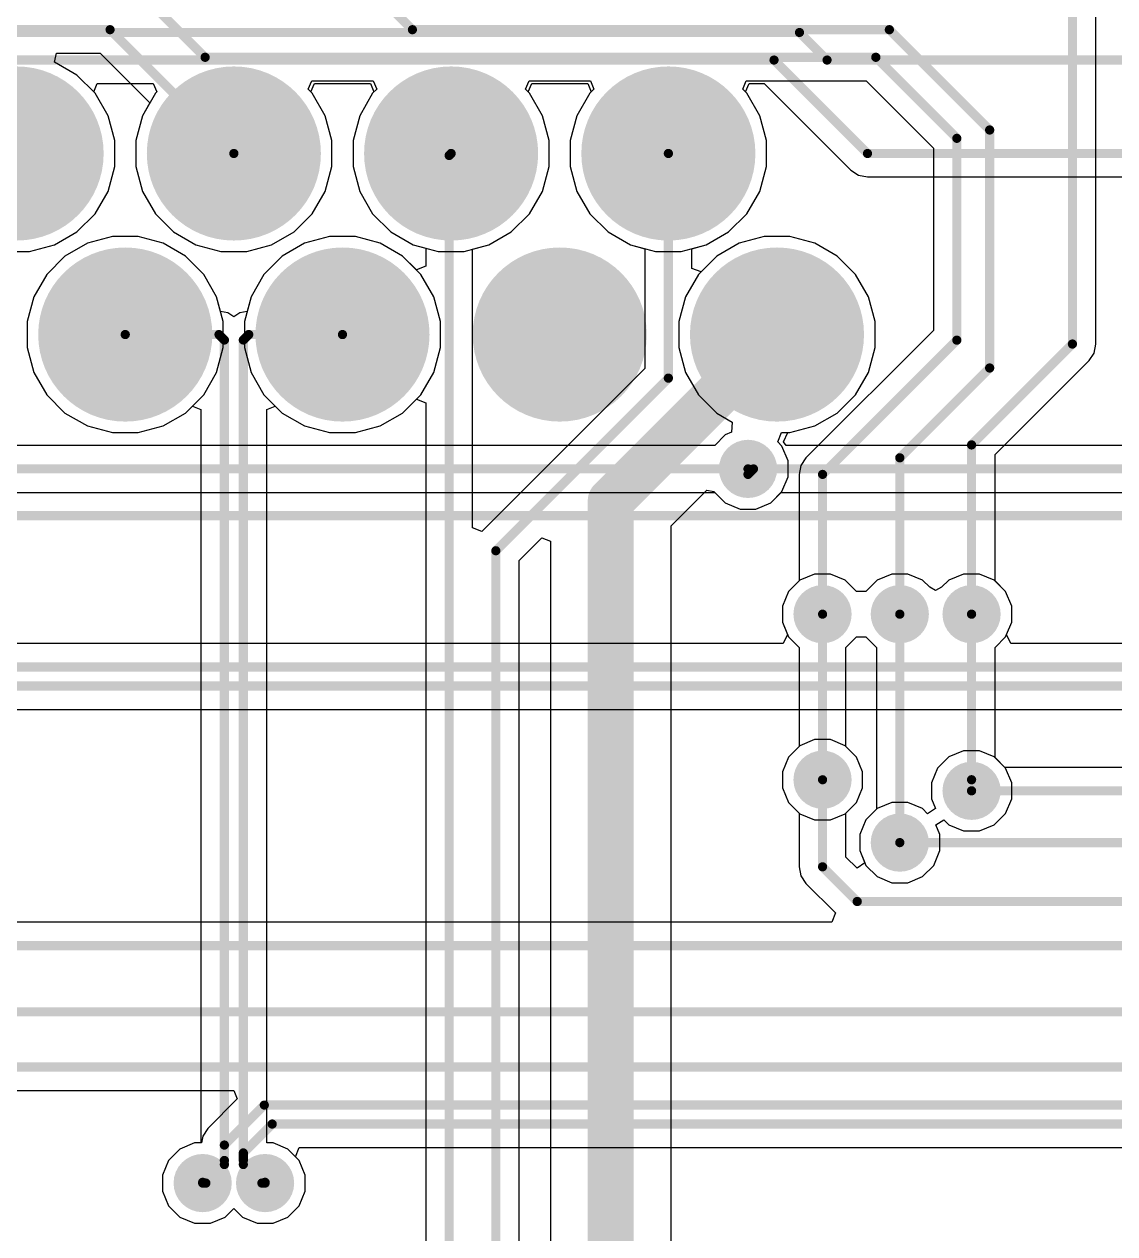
# Model space of a CAD drawing. Header units: millimetres. Extents: x 1 to 134, y -1 to 87.
# Drawn here: x 22.41 to 37.47, y 56.78 to 73.48 of the extents above; entities that cross this region are included whole.
import ezdxf

# ---------------------------------------------------------------- set-up
doc = ezdxf.new("R2010")
doc.units = ezdxf.units.MM
for name, color, linetype in [('BottomLayer', 5, 'Continuous'), ('BottomSolder', 6, 'Continuous'), ('MultiLayer', 9, 'Continuous'), ('PadHoleLayer', 156, 'Continuous'), ('TopLayer', 1, 'Continuous'), ('TopOverlay', 2, 'Continuous'), ('TopSolder', 216, 'Continuous'), ('ViaHoleLayer', 16, 'Continuous')]:
    doc.layers.add(name, color=color, linetype=linetype)

# ---------------------------------------------------------------- blocks, each defined once
blk = doc.blocks.new('6437288_3_4')
at = {"layer": 'BottomLayer'}
h = blk.add_hatch(color=5, dxfattribs=at)
edge = h.paths.add_edge_path()
edge.add_arc((10.25, 7.25), 1.1, 0, 360)
h = blk.add_hatch(color=5, dxfattribs=at)
edge = h.paths.add_edge_path()
edge.add_arc((13.25, 7.25), 1.1, 0, 360)
h = blk.add_hatch(color=5, dxfattribs=at)
edge = h.paths.add_edge_path()
edge.add_arc((16.25, 7.25), 1.1, 0, 360)
h = blk.add_hatch(color=5, dxfattribs=at)
edge = h.paths.add_edge_path()
edge.add_arc((19.25, 7.25), 1.1, 0, 360)
h = blk.add_hatch(color=5, dxfattribs=at)
edge = h.paths.add_edge_path()
edge.add_arc((11.75, 4.75), 1.1, 0, 360)
h = blk.add_hatch(color=5, dxfattribs=at)
edge = h.paths.add_edge_path()
edge.add_arc((14.75, 4.75), 1.1, 0, 360)
h = blk.add_hatch(color=5, dxfattribs=at)
edge = h.paths.add_edge_path()
edge.add_arc((17.75, 4.75), 1.1, 0, 360)
h = blk.add_hatch(color=5, dxfattribs=at)
edge = h.paths.add_edge_path()
edge.add_arc((20.75, 4.75), 1.1, 0, 360)
at = {"layer": 'BottomSolder'}
h = blk.add_hatch(color=6, dxfattribs=at)
edge = h.paths.add_edge_path()
edge.add_arc((10.25, 7.25), 1.202, 0, 360)
h = blk.add_hatch(color=6, dxfattribs=at)
edge = h.paths.add_edge_path()
edge.add_arc((13.25, 7.25), 1.202, 0, 360)
h = blk.add_hatch(color=6, dxfattribs=at)
edge = h.paths.add_edge_path()
edge.add_arc((16.25, 7.25), 1.202, 0, 360)
h = blk.add_hatch(color=6, dxfattribs=at)
edge = h.paths.add_edge_path()
edge.add_arc((19.25, 7.25), 1.202, 0, 360)
h = blk.add_hatch(color=6, dxfattribs=at)
edge = h.paths.add_edge_path()
edge.add_arc((11.75, 4.75), 1.202, 0, 360)
h = blk.add_hatch(color=6, dxfattribs=at)
edge = h.paths.add_edge_path()
edge.add_arc((14.75, 4.75), 1.202, 0, 360)
h = blk.add_hatch(color=6, dxfattribs=at)
edge = h.paths.add_edge_path()
edge.add_arc((17.75, 4.75), 1.202, 0, 360)
h = blk.add_hatch(color=6, dxfattribs=at)
edge = h.paths.add_edge_path()
edge.add_arc((20.75, 4.75), 1.202, 0, 360)
at = {"layer": 'MultiLayer'}
h = blk.add_hatch(color=9, dxfattribs=at)
edge = h.paths.add_edge_path()
edge.add_arc((10.25, 7.25), 1.1, 0, 360)
h = blk.add_hatch(color=9, dxfattribs=at)
edge = h.paths.add_edge_path()
edge.add_arc((13.25, 7.25), 1.1, 0, 360)
h = blk.add_hatch(color=9, dxfattribs=at)
edge = h.paths.add_edge_path()
edge.add_arc((16.25, 7.25), 1.1, 0, 360)
h = blk.add_hatch(color=9, dxfattribs=at)
edge = h.paths.add_edge_path()
edge.add_arc((19.25, 7.25), 1.1, 0, 360)
h = blk.add_hatch(color=9, dxfattribs=at)
edge = h.paths.add_edge_path()
edge.add_arc((11.75, 4.75), 1.1, 0, 360)
h = blk.add_hatch(color=9, dxfattribs=at)
edge = h.paths.add_edge_path()
edge.add_arc((14.75, 4.75), 1.1, 0, 360)
h = blk.add_hatch(color=9, dxfattribs=at)
edge = h.paths.add_edge_path()
edge.add_arc((17.75, 4.75), 1.1, 0, 360)
h = blk.add_hatch(color=9, dxfattribs=at)
edge = h.paths.add_edge_path()
edge.add_arc((20.75, 4.75), 1.1, 0, 360)
at = {"layer": 'PadHoleLayer'}
h = blk.add_hatch(color=156, dxfattribs=at)
edge = h.paths.add_edge_path()
edge.add_arc((10.25, 7.25), 0.65, 0, 360)
h = blk.add_hatch(color=156, dxfattribs=at)
edge = h.paths.add_edge_path()
edge.add_arc((13.25, 7.25), 0.65, 0, 360)
h = blk.add_hatch(color=156, dxfattribs=at)
edge = h.paths.add_edge_path()
edge.add_arc((16.25, 7.25), 0.65, 0, 360)
h = blk.add_hatch(color=156, dxfattribs=at)
edge = h.paths.add_edge_path()
edge.add_arc((19.25, 7.25), 0.65, 0, 360)
h = blk.add_hatch(color=156, dxfattribs=at)
edge = h.paths.add_edge_path()
edge.add_arc((11.75, 4.75), 0.65, 0, 360)
h = blk.add_hatch(color=156, dxfattribs=at)
edge = h.paths.add_edge_path()
edge.add_arc((14.75, 4.75), 0.65, 0, 360)
h = blk.add_hatch(color=156, dxfattribs=at)
edge = h.paths.add_edge_path()
edge.add_arc((17.75, 4.75), 0.65, 0, 360)
h = blk.add_hatch(color=156, dxfattribs=at)
edge = h.paths.add_edge_path()
edge.add_arc((20.75, 4.75), 0.65, 0, 360)
at = {"layer": 'TopLayer'}
h = blk.add_hatch(color=1, dxfattribs=at)
edge = h.paths.add_edge_path()
edge.add_arc((10.25, 7.25), 1.1, 0, 360)
h = blk.add_hatch(color=1, dxfattribs=at)
edge = h.paths.add_edge_path()
edge.add_arc((13.25, 7.25), 1.1, 0, 360)
h = blk.add_hatch(color=1, dxfattribs=at)
edge = h.paths.add_edge_path()
edge.add_arc((16.25, 7.25), 1.1, 0, 360)
h = blk.add_hatch(color=1, dxfattribs=at)
edge = h.paths.add_edge_path()
edge.add_arc((19.25, 7.25), 1.1, 0, 360)
h = blk.add_hatch(color=1, dxfattribs=at)
edge = h.paths.add_edge_path()
edge.add_arc((11.75, 4.75), 1.1, 0, 360)
h = blk.add_hatch(color=1, dxfattribs=at)
edge = h.paths.add_edge_path()
edge.add_arc((14.75, 4.75), 1.1, 0, 360)
h = blk.add_hatch(color=1, dxfattribs=at)
edge = h.paths.add_edge_path()
edge.add_arc((17.75, 4.75), 1.1, 0, 360)
h = blk.add_hatch(color=1, dxfattribs=at)
edge = h.paths.add_edge_path()
edge.add_arc((20.75, 4.75), 1.1, 0, 360)
at = {"layer": 'TopSolder'}
h = blk.add_hatch(color=216, dxfattribs=at)
edge = h.paths.add_edge_path()
edge.add_arc((10.25, 7.25), 1.202, 0, 360)
h = blk.add_hatch(color=216, dxfattribs=at)
edge = h.paths.add_edge_path()
edge.add_arc((13.25, 7.25), 1.202, 0, 360)
h = blk.add_hatch(color=216, dxfattribs=at)
edge = h.paths.add_edge_path()
edge.add_arc((16.25, 7.25), 1.202, 0, 360)
h = blk.add_hatch(color=216, dxfattribs=at)
edge = h.paths.add_edge_path()
edge.add_arc((19.25, 7.25), 1.202, 0, 360)
h = blk.add_hatch(color=216, dxfattribs=at)
edge = h.paths.add_edge_path()
edge.add_arc((11.75, 4.75), 1.202, 0, 360)
h = blk.add_hatch(color=216, dxfattribs=at)
edge = h.paths.add_edge_path()
edge.add_arc((14.75, 4.75), 1.202, 0, 360)
h = blk.add_hatch(color=216, dxfattribs=at)
edge = h.paths.add_edge_path()
edge.add_arc((17.75, 4.75), 1.202, 0, 360)
h = blk.add_hatch(color=216, dxfattribs=at)
edge = h.paths.add_edge_path()
edge.add_arc((20.75, 4.75), 1.202, 0, 360)
at = {"layer": 'TopOverlay', "const_width": 0.127}
blk.add_lwpolyline([(32.5, 9.75), (-32.5, 9.75)], dxfattribs=at)

msp = doc.modelspace()

# ---------------------------------------------------------------- hatches: boundary and pattern name
at = {"layer": 'BottomLayer'}
h = msp.add_hatch(color=5, dxfattribs=at)
edge = h.paths.add_edge_path()
edge.add_arc((32.401, 67.339), 0.3, 0, 360)
h = msp.add_hatch(color=5, dxfattribs=at)
edge = h.paths.add_edge_path()
edge.add_arc((33.43, 65.333), 0.3, 0, 360)
h = msp.add_hatch(color=5, dxfattribs=at)
edge = h.paths.add_edge_path()
edge.add_arc((34.497, 65.333), 0.3, 0, 360)
h = msp.add_hatch(color=5, dxfattribs=at)
edge = h.paths.add_edge_path()
edge.add_arc((35.488, 65.333), 0.3, 0, 360)
h = msp.add_hatch(color=5, dxfattribs=at)
edge = h.paths.add_edge_path()
edge.add_arc((33.43, 63.047), 0.3, 0, 360)
h = msp.add_hatch(color=5, dxfattribs=at)
edge = h.paths.add_edge_path()
edge.add_arc((35.488, 62.894), 0.3, 0, 360)
h = msp.add_hatch(color=5, dxfattribs=at)
edge = h.paths.add_edge_path()
edge.add_arc((34.497, 62.179), 0.3, 0, 360)
h = msp.add_hatch(color=5, dxfattribs=at)
edge = h.paths.add_edge_path()
edge.add_arc((24.87, 57.478), 0.3, 0, 360)
h = msp.add_hatch(color=5, dxfattribs=at)
edge = h.paths.add_edge_path()
edge.add_arc((25.732, 57.478), 0.3, 0, 360)
at = {"layer": 'BottomSolder'}
h = msp.add_hatch(color=6, dxfattribs=at)
edge = h.paths.add_edge_path()
edge.add_arc((32.401, 67.339), 0.402, 0, 360)
h = msp.add_hatch(color=6, dxfattribs=at)
edge = h.paths.add_edge_path()
edge.add_arc((33.43, 65.333), 0.402, 0, 360)
h = msp.add_hatch(color=6, dxfattribs=at)
edge = h.paths.add_edge_path()
edge.add_arc((34.497, 65.333), 0.402, 0, 360)
h = msp.add_hatch(color=6, dxfattribs=at)
edge = h.paths.add_edge_path()
edge.add_arc((35.488, 65.333), 0.402, 0, 360)
h = msp.add_hatch(color=6, dxfattribs=at)
edge = h.paths.add_edge_path()
edge.add_arc((33.43, 63.047), 0.402, 0, 360)
h = msp.add_hatch(color=6, dxfattribs=at)
edge = h.paths.add_edge_path()
edge.add_arc((35.488, 62.894), 0.402, 0, 360)
h = msp.add_hatch(color=6, dxfattribs=at)
edge = h.paths.add_edge_path()
edge.add_arc((34.497, 62.179), 0.402, 0, 360)
h = msp.add_hatch(color=6, dxfattribs=at)
edge = h.paths.add_edge_path()
edge.add_arc((24.87, 57.478), 0.402, 0, 360)
h = msp.add_hatch(color=6, dxfattribs=at)
edge = h.paths.add_edge_path()
edge.add_arc((25.732, 57.478), 0.402, 0, 360)
at = {"layer": 'TopLayer'}
h = msp.add_hatch(color=1, dxfattribs=at)
edge = h.paths.add_edge_path()
edge.add_arc((32.401, 67.339), 0.3, 0, 360)
h = msp.add_hatch(color=1, dxfattribs=at)
edge = h.paths.add_edge_path()
edge.add_arc((33.43, 65.333), 0.3, 0, 360)
h = msp.add_hatch(color=1, dxfattribs=at)
edge = h.paths.add_edge_path()
edge.add_arc((34.497, 65.333), 0.3, 0, 360)
h = msp.add_hatch(color=1, dxfattribs=at)
edge = h.paths.add_edge_path()
edge.add_arc((35.488, 65.333), 0.3, 0, 360)
h = msp.add_hatch(color=1, dxfattribs=at)
edge = h.paths.add_edge_path()
edge.add_arc((33.43, 63.047), 0.3, 0, 360)
h = msp.add_hatch(color=1, dxfattribs=at)
edge = h.paths.add_edge_path()
edge.add_arc((35.488, 62.894), 0.3, 0, 360)
h = msp.add_hatch(color=1, dxfattribs=at)
edge = h.paths.add_edge_path()
edge.add_arc((34.497, 62.179), 0.3, 0, 360)
h = msp.add_hatch(color=1, dxfattribs=at)
edge = h.paths.add_edge_path()
edge.add_arc((24.87, 57.478), 0.3, 0, 360)
h = msp.add_hatch(color=1, dxfattribs=at)
edge = h.paths.add_edge_path()
edge.add_arc((25.732, 57.478), 0.3, 0, 360)
at = {"layer": 'TopSolder'}
h = msp.add_hatch(color=216, dxfattribs=at)
edge = h.paths.add_edge_path()
edge.add_arc((32.401, 67.339), 0.402, 0, 360)
h = msp.add_hatch(color=216, dxfattribs=at)
edge = h.paths.add_edge_path()
edge.add_arc((33.43, 65.333), 0.402, 0, 360)
h = msp.add_hatch(color=216, dxfattribs=at)
edge = h.paths.add_edge_path()
edge.add_arc((34.497, 65.333), 0.402, 0, 360)
h = msp.add_hatch(color=216, dxfattribs=at)
edge = h.paths.add_edge_path()
edge.add_arc((35.488, 65.333), 0.402, 0, 360)
h = msp.add_hatch(color=216, dxfattribs=at)
edge = h.paths.add_edge_path()
edge.add_arc((33.43, 63.047), 0.402, 0, 360)
h = msp.add_hatch(color=216, dxfattribs=at)
edge = h.paths.add_edge_path()
edge.add_arc((35.488, 62.894), 0.402, 0, 360)
h = msp.add_hatch(color=216, dxfattribs=at)
edge = h.paths.add_edge_path()
edge.add_arc((34.497, 62.179), 0.402, 0, 360)
h = msp.add_hatch(color=216, dxfattribs=at)
edge = h.paths.add_edge_path()
edge.add_arc((24.87, 57.478), 0.402, 0, 360)
h = msp.add_hatch(color=216, dxfattribs=at)
edge = h.paths.add_edge_path()
edge.add_arc((25.732, 57.478), 0.402, 0, 360)
at = {"layer": 'ViaHoleLayer'}
h = msp.add_hatch(color=16, dxfattribs=at)
edge = h.paths.add_edge_path()
edge.add_arc((32.401, 67.339), 0.15, 0, 360)
h = msp.add_hatch(color=16, dxfattribs=at)
edge = h.paths.add_edge_path()
edge.add_arc((33.43, 65.333), 0.15, 0, 360)
h = msp.add_hatch(color=16, dxfattribs=at)
edge = h.paths.add_edge_path()
edge.add_arc((34.497, 65.333), 0.15, 0, 360)
h = msp.add_hatch(color=16, dxfattribs=at)
edge = h.paths.add_edge_path()
edge.add_arc((35.488, 65.333), 0.15, 0, 360)
h = msp.add_hatch(color=16, dxfattribs=at)
edge = h.paths.add_edge_path()
edge.add_arc((33.43, 63.047), 0.15, 0, 360)
h = msp.add_hatch(color=16, dxfattribs=at)
edge = h.paths.add_edge_path()
edge.add_arc((35.488, 62.894), 0.15, 0, 360)
h = msp.add_hatch(color=16, dxfattribs=at)
edge = h.paths.add_edge_path()
edge.add_arc((34.497, 62.179), 0.15, 0, 360)
h = msp.add_hatch(color=16, dxfattribs=at)
edge = h.paths.add_edge_path()
edge.add_arc((24.87, 57.478), 0.15, 0, 360)
h = msp.add_hatch(color=16, dxfattribs=at)
edge = h.paths.add_edge_path()
edge.add_arc((25.732, 57.478), 0.15, 0, 360)

# ---------------------------------------------------------------- linework, layer by layer
at = {"layer": 'BottomLayer'}
for p, q in [((37.205, 69.063), (37.205, 76.734)), ((22.823, 72.955), (22.851, 73.079)), ((22.851, 73.079), (23.457, 73.079)), ((23.457, 73.079), (24.142, 72.395)), ((23.132, 72.777), (22.823, 72.955)), ((23.384, 72.525), (23.132, 72.777)), ((26.328, 72.581), (26.377, 72.698)), ((26.377, 72.698), (27.225, 72.698)), ((27.225, 72.698), (27.273, 72.581)), ((29.328, 72.581), (29.377, 72.698)), ((29.377, 72.698), (30.225, 72.698)), ((30.225, 72.698), (30.273, 72.581)), ((32.328, 72.581), (32.377, 72.698)), ((32.377, 72.698), (34.032, 72.698)), ((34.032, 72.698), (34.961, 71.769)), ((23.563, 72.216), (23.384, 72.525)), ((26.384, 72.525), (26.328, 72.581)), ((26.563, 72.216), (26.384, 72.525)), ((27.217, 72.525), (27.039, 72.216)), ((27.273, 72.581), (27.217, 72.525)), ((29.384, 72.525), (29.328, 72.581)), ((29.563, 72.216), (29.384, 72.525)), ((30.217, 72.525), (30.039, 72.216)), ((30.273, 72.581), (30.217, 72.525)), ((32.384, 72.525), (32.328, 72.581)), ((32.563, 72.216), (32.384, 72.525)), ((24.142, 72.395), (24.039, 72.216)), ((23.655, 71.872), (23.563, 72.216)), ((24.039, 72.216), (23.947, 71.872)), ((26.655, 71.872), (26.563, 72.216)), ((27.039, 72.216), (26.947, 71.872)), ((29.655, 71.872), (29.563, 72.216)), ((30.039, 72.216), (29.947, 71.872)), ((32.655, 71.872), (32.563, 72.216)), ((23.655, 71.515), (23.655, 71.872)), ((23.947, 71.872), (23.947, 71.515)), ((26.655, 71.515), (26.655, 71.872)), ((26.947, 71.872), (26.947, 71.515)), ((29.655, 71.515), (29.655, 71.872)), ((29.947, 71.872), (29.947, 71.515)), ((32.655, 71.515), (32.655, 71.872)), ((34.961, 71.769), (34.961, 69.251)), ((23.563, 71.171), (23.655, 71.515)), ((23.947, 71.515), (24.039, 71.171)), ((26.563, 71.171), (26.655, 71.515)), ((26.947, 71.515), (27.039, 71.171)), ((29.563, 71.171), (29.655, 71.515)), ((29.947, 71.515), (30.039, 71.171)), ((32.563, 71.171), (32.655, 71.515)), ((23.384, 70.862), (23.563, 71.171)), ((24.039, 71.171), (24.217, 70.862)), ((26.384, 70.862), (26.563, 71.171)), ((27.039, 71.171), (27.217, 70.862)), ((29.384, 70.862), (29.563, 71.171)), ((30.039, 71.171), (30.217, 70.862)), ((32.384, 70.862), (32.563, 71.171)), ((23.132, 70.61), (23.384, 70.862)), ((24.217, 70.862), (24.469, 70.61)), ((26.132, 70.61), (26.384, 70.862)), ((27.217, 70.862), (27.469, 70.61)), ((29.132, 70.61), (29.384, 70.862)), ((30.217, 70.862), (30.469, 70.61)), ((32.132, 70.61), (32.384, 70.862)), ((22.823, 70.432), (23.132, 70.61)), ((23.623, 70.548), (23.278, 70.455)), ((23.979, 70.548), (23.623, 70.548)), ((24.323, 70.455), (23.979, 70.548)), ((24.469, 70.61), (24.778, 70.432)), ((25.823, 70.432), (26.132, 70.61)), ((26.623, 70.548), (26.278, 70.455)), ((26.979, 70.548), (26.623, 70.548)), ((27.323, 70.455), (26.979, 70.548)), ((27.469, 70.61), (27.778, 70.432)), ((28.823, 70.432), (29.132, 70.61)), ((30.469, 70.61), (30.778, 70.432)), ((31.823, 70.432), (32.132, 70.61)), ((32.623, 70.548), (32.278, 70.455)), ((32.979, 70.548), (32.623, 70.548)), ((33.323, 70.455), (32.979, 70.548)), ((22.123, 70.34), (22.479, 70.34)), ((22.479, 70.34), (22.823, 70.432)), ((23.278, 70.455), (22.969, 70.277)), ((24.632, 70.277), (24.323, 70.455)), ((24.778, 70.432), (25.123, 70.34)), ((25.123, 70.34), (25.479, 70.34)), ((25.479, 70.34), (25.823, 70.432)), ((26.278, 70.455), (25.969, 70.277)), ((27.632, 70.277), (27.323, 70.455)), ((27.778, 70.432), (28.123, 70.34)), ((28.123, 70.34), (28.479, 70.34)), ((28.479, 70.34), (28.823, 70.432)), ((30.778, 70.432), (31.123, 70.34)), ((31.123, 70.34), (31.479, 70.34)), ((31.479, 70.34), (31.823, 70.432)), ((32.278, 70.455), (31.969, 70.277)), ((33.632, 70.277), (33.323, 70.455)), ((22.969, 70.277), (22.717, 70.025)), ((24.884, 70.025), (24.632, 70.277)), ((25.969, 70.277), (25.717, 70.025)), ((27.884, 70.025), (27.632, 70.277)), ((31.969, 70.277), (31.717, 70.025)), ((33.884, 70.025), (33.632, 70.277)), ((22.717, 70.025), (22.539, 69.716)), ((25.063, 69.716), (24.884, 70.025)), ((25.717, 70.025), (25.539, 69.716)), ((28.063, 69.716), (27.884, 70.025)), ((31.717, 70.025), (31.539, 69.716)), ((34.063, 69.716), (33.884, 70.025)), ((22.539, 69.716), (22.447, 69.372)), ((25.155, 69.372), (25.063, 69.716)), ((25.539, 69.716), (25.447, 69.372)), ((28.155, 69.372), (28.063, 69.716)), ((31.539, 69.716), (31.447, 69.372)), ((34.155, 69.372), (34.063, 69.716)), ((22.447, 69.372), (22.447, 69.015)), ((25.155, 69.015), (25.155, 69.372)), ((25.447, 69.372), (25.447, 69.015)), ((28.155, 69.015), (28.155, 69.372)), ((31.447, 69.372), (31.447, 69.015)), ((34.155, 69.015), (34.155, 69.372)), ((34.961, 69.251), (33.201, 67.492)), ((22.447, 69.015), (22.539, 68.671)), ((25.063, 68.671), (25.155, 69.015)), ((25.447, 69.015), (25.539, 68.671)), ((28.063, 68.671), (28.155, 69.015)), ((31.447, 69.015), (31.539, 68.671)), ((34.063, 68.671), (34.155, 69.015)), ((37.18, 68.939), (37.205, 69.063)), ((35.812, 67.536), (37.11, 68.834)), ((37.11, 68.834), (37.18, 68.939)), ((22.539, 68.671), (22.717, 68.362)), ((24.884, 68.362), (25.063, 68.671)), ((25.539, 68.671), (25.717, 68.362)), ((27.884, 68.362), (28.063, 68.671)), ((31.539, 68.671), (31.717, 68.362)), ((33.884, 68.362), (34.063, 68.671)), ((22.717, 68.362), (22.969, 68.11)), ((24.632, 68.11), (24.884, 68.362)), ((25.717, 68.362), (25.969, 68.11)), ((27.632, 68.11), (27.884, 68.362)), ((31.717, 68.362), (31.969, 68.11)), ((33.632, 68.11), (33.884, 68.362)), ((22.969, 68.11), (23.278, 67.932)), ((24.323, 67.932), (24.632, 68.11)), ((25.969, 68.11), (26.278, 67.932)), ((27.323, 67.932), (27.632, 68.11)), ((31.969, 68.11), (32.184, 67.986)), ((32.184, 67.986), (32.175, 67.845)), ((33.323, 67.932), (33.632, 68.11)), ((23.278, 67.932), (23.623, 67.84)), ((23.623, 67.84), (23.979, 67.84)), ((23.979, 67.84), (24.323, 67.932)), ((26.278, 67.932), (26.623, 67.84)), ((26.623, 67.84), (26.979, 67.84)), ((26.979, 67.84), (27.323, 67.932)), ((32.087, 67.809), (31.941, 67.663)), ((32.175, 67.845), (32.087, 67.809)), ((32.811, 67.713), (32.863, 67.84)), ((32.863, 67.84), (32.979, 67.84)), ((32.979, 67.84), (33.323, 67.932)), ((31.941, 67.663), (14.078, 67.663)), ((32.87, 67.653), (32.811, 67.713)), ((32.955, 67.449), (32.87, 67.653)), ((33.201, 67.492), (33.131, 67.387)), ((35.812, 65.792), (35.812, 67.536)), ((32.955, 67.229), (32.955, 67.449)), ((33.131, 67.387), (33.107, 67.263)), ((32.87, 67.025), (32.955, 67.229)), ((33.107, 67.263), (33.107, 65.792)), ((14.078, 67.015), (31.941, 67.015)), ((31.941, 67.015), (32.087, 66.869)), ((32.715, 66.869), (32.87, 67.025)), ((32.087, 66.869), (32.291, 66.785)), ((32.511, 66.785), (32.715, 66.869)), ((32.291, 66.785), (32.511, 66.785)), ((32.961, 65.646), (32.876, 65.443)), ((33.107, 65.792), (32.961, 65.646)), ((35.957, 65.646), (35.812, 65.792)), ((36.042, 65.443), (35.957, 65.646)), ((32.876, 65.443), (32.876, 65.222)), ((36.042, 65.222), (36.042, 65.443)), ((32.876, 65.222), (32.946, 65.054)), ((35.972, 65.054), (36.042, 65.222)), ((32.946, 65.054), (32.887, 64.927)), ((36.032, 64.927), (35.972, 65.054)), ((32.887, 64.927), (5.788, 64.927)), ((40.251, 64.927), (36.032, 64.927)), ((6.03, 64.018), (40.242, 64.018)), ((33.117, 63.516), (32.961, 63.36)), ((33.32, 63.601), (33.117, 63.516)), ((33.541, 63.601), (33.32, 63.601)), ((33.744, 63.516), (33.541, 63.601)), ((33.9, 63.36), (33.744, 63.516)), ((32.961, 63.36), (32.876, 63.157)), ((33.984, 63.157), (33.9, 63.36)), ((35.174, 63.364), (35.018, 63.208)), ((35.378, 63.448), (35.174, 63.364)), ((35.598, 63.448), (35.378, 63.448)), ((35.802, 63.364), (35.598, 63.448)), ((35.948, 63.218), (35.802, 63.364)), ((32.876, 63.157), (32.876, 62.936)), ((33.984, 62.936), (33.984, 63.157)), ((35.018, 63.208), (34.934, 63.004)), ((42.596, 63.218), (35.948, 63.218)), ((34.934, 63.004), (34.934, 62.784)), ((32.876, 62.936), (32.961, 62.733)), ((33.9, 62.733), (33.984, 62.936)), ((32.961, 62.733), (33.107, 62.587)), ((33.754, 62.587), (33.9, 62.733)), ((34.183, 62.649), (34.028, 62.493)), ((34.387, 62.733), (34.183, 62.649)), ((34.607, 62.733), (34.387, 62.733)), ((34.811, 62.649), (34.607, 62.733)), ((34.881, 62.578), (34.811, 62.649)), ((34.989, 62.65), (34.881, 62.578)), ((34.934, 62.784), (34.989, 62.65)), ((33.107, 62.587), (33.107, 61.845)), ((33.754, 61.979), (33.754, 62.587)), ((34.028, 62.493), (33.943, 62.289)), ((33.943, 62.289), (33.943, 62.069)), ((33.906, 61.827), (33.754, 61.979)), ((33.943, 62.069), (34.013, 61.899)), ((33.107, 61.845), (33.131, 61.721)), ((34.013, 61.899), (33.906, 61.827)), ((33.131, 61.721), (33.201, 61.616)), ((33.201, 61.616), (33.61, 61.208)), ((33.61, 61.208), (33.557, 61.081)), ((33.557, 61.081), (21.262, 61.081)), ((15.221, 58.757), (25.3, 58.757)), ((25.348, 58.639), (24.941, 58.232)), ((25.3, 58.757), (25.348, 58.639)), ((24.871, 58.127), (24.852, 58.032)), ((24.941, 58.232), (24.871, 58.127)), ((24.759, 58.032), (24.556, 57.948)), ((24.852, 58.032), (24.759, 58.032)), ((26.151, 57.842), (26.204, 57.969)), ((26.204, 57.969), (48.177, 57.969)), ((24.4, 57.792), (24.316, 57.589)), ((24.556, 57.948), (24.4, 57.792)), ((26.202, 57.792), (26.151, 57.842)), ((26.286, 57.589), (26.202, 57.792)), ((24.316, 57.589), (24.316, 57.368)), ((26.286, 57.368), (26.286, 57.589)), ((24.316, 57.368), (24.4, 57.164)), ((26.202, 57.164), (26.286, 57.368)), ((24.4, 57.164), (24.556, 57.009)), ((25.183, 57.009), (25.301, 57.126)), ((25.301, 57.126), (25.418, 57.009)), ((26.046, 57.009), (26.202, 57.164)), ((24.556, 57.009), (24.759, 56.924)), ((24.98, 56.924), (25.183, 57.009)), ((25.418, 57.009), (25.622, 56.924)), ((25.842, 56.924), (26.046, 57.009)), ((24.759, 56.924), (24.98, 56.924)), ((25.622, 56.924), (25.842, 56.924))]:
    msp.add_line(p, q, dxfattribs=at)
at = {"layer": 'BottomLayer', "const_width": 0.127}
for points in [[(36.881, 69.063), (36.881, 77.194)], [(26.801, 74.369), (27.766, 73.403)], [(23.801, 74.125), (24.904, 73.022)], [(12.164, 73.403), (23.591, 73.403)], [(23.591, 73.403), (25.301, 71.694)], [(27.766, 73.403), (34.353, 73.403)], [(34.353, 73.403), (35.738, 72.018)], [(24.904, 73.022), (34.166, 73.022)], [(34.166, 73.022), (35.285, 71.903)], [(35.738, 68.732), (35.738, 72.018)], [(35.285, 69.117), (35.285, 71.903)], [(33.43, 67.263), (35.285, 69.117)], [(35.488, 67.67), (36.881, 69.063)], [(34.497, 67.492), (35.738, 68.732)], [(35.488, 65.333), (35.488, 67.67)], [(34.497, 65.333), (34.497, 67.492)], [(13.618, 67.339), (32.401, 67.339)], [(33.43, 65.333), (33.43, 67.263)], [(5.788, 64.603), (40.481, 64.603)], [(5.896, 64.342), (40.481, 64.342)], [(33.43, 61.845), (33.43, 63.047)], [(35.488, 62.894), (51.363, 62.894)], [(34.497, 62.179), (51.105, 62.179)], [(33.43, 61.845), (33.909, 61.366)], [(33.909, 61.366), (51.028, 61.366)], [(20.803, 60.757), (50.648, 60.757)], [(17.759, 59.842), (50.554, 59.842)], [(14.761, 59.08), (50.215, 59.08)], [(25.17, 58.003), (25.721, 58.555)], [(25.721, 58.555), (48.419, 58.555)], [(25.432, 57.895), (25.83, 58.293)], [(25.83, 58.293), (48.311, 58.293)], [(25.17, 57.79), (25.17, 58.003)], [(25.432, 57.79), (25.432, 57.895)], [(24.87, 57.489), (25.17, 57.79)], [(25.432, 57.79), (25.732, 57.489)], [(24.87, 57.478), (24.87, 57.489)], [(25.732, 57.478), (25.732, 57.489)]]:
    msp.add_lwpolyline(points, dxfattribs=at)
at = {"layer": 'BottomLayer', "const_width": 0.0635}
for points in [[(23.56, 73.403, 1), (23.623, 73.403, 1)], [(23.56, 73.403, 1), (23.623, 73.403, 1)], [(27.735, 73.403, 1), (27.798, 73.403, 1)], [(27.735, 73.403, 1), (27.798, 73.403, 1)], [(34.321, 73.403, 1), (34.385, 73.403, 1)], [(34.321, 73.403, 1), (34.385, 73.403, 1)], [(24.872, 73.022, 1), (24.936, 73.022, 1)], [(24.872, 73.022, 1), (24.936, 73.022, 1)], [(34.134, 73.022, 1), (34.198, 73.022, 1)], [(34.134, 73.022, 1), (34.198, 73.022, 1)], [(35.706, 72.018, 1), (35.77, 72.018, 1)], [(35.706, 72.018, 1), (35.77, 72.018, 1)], [(35.253, 71.903, 1), (35.316, 71.903, 1)], [(35.253, 71.903, 1), (35.316, 71.903, 1)], [(25.269, 71.694, 1), (25.333, 71.694, 1)], [(35.253, 69.117, 1), (35.316, 69.117, 1)], [(35.253, 69.117, 1), (35.316, 69.117, 1)], [(36.849, 69.063, 1), (36.913, 69.063, 1)], [(36.849, 69.063, 1), (36.913, 69.063, 1)], [(35.706, 68.732, 1), (35.77, 68.732, 1)], [(35.706, 68.732, 1), (35.77, 68.732, 1)], [(35.456, 67.67, 1), (35.52, 67.67, 1)], [(35.456, 67.67, 1), (35.52, 67.67, 1)], [(34.465, 67.492, 1), (34.529, 67.492, 1)], [(34.465, 67.492, 1), (34.529, 67.492, 1)], [(32.369, 67.339, 1), (32.433, 67.339, 1)], [(33.399, 67.263, 1), (33.462, 67.263, 1)], [(33.399, 67.263, 1), (33.462, 67.263, 1)], [(33.399, 65.333, 1), (33.462, 65.333, 1)], [(34.465, 65.333, 1), (34.529, 65.333, 1)], [(35.456, 65.333, 1), (35.52, 65.333, 1)], [(33.399, 63.047, 1), (33.462, 63.047, 1)], [(35.456, 62.894, 1), (35.52, 62.894, 1)], [(34.465, 62.179, 1), (34.529, 62.179, 1)], [(33.399, 61.845, 1), (33.462, 61.845, 1)], [(33.399, 61.845, 1), (33.462, 61.845, 1)], [(33.877, 61.366, 1), (33.941, 61.366, 1)], [(33.877, 61.366, 1), (33.941, 61.366, 1)], [(25.69, 58.555, 1), (25.753, 58.555, 1)], [(25.69, 58.555, 1), (25.753, 58.555, 1)], [(25.798, 58.293, 1), (25.862, 58.293, 1)], [(25.798, 58.293, 1), (25.862, 58.293, 1)], [(25.138, 58.003, 1), (25.202, 58.003, 1)], [(25.138, 58.003, 1), (25.202, 58.003, 1)], [(25.4, 57.895, 1), (25.463, 57.895, 1)], [(25.4, 57.895, 1), (25.463, 57.895, 1)], [(25.138, 57.79, 1), (25.202, 57.79, 1)], [(25.138, 57.79, 1), (25.202, 57.79, 1)], [(25.4, 57.79, 1), (25.463, 57.79, 1)], [(25.4, 57.79, 1), (25.463, 57.79, 1)], [(24.838, 57.489, 1), (24.901, 57.489, 1)], [(24.838, 57.489, 1), (24.901, 57.489, 1)], [(24.838, 57.478, 1), (24.901, 57.478, 1)], [(25.7, 57.489, 1), (25.764, 57.489, 1)], [(25.7, 57.489, 1), (25.764, 57.489, 1)], [(25.7, 57.478, 1), (25.764, 57.478, 1)]]:
    msp.add_lwpolyline(points, format="xyb", close=True, dxfattribs=at)
at = {"layer": 'TopLayer'}
for p, q in [((23.366, 72.543), (23.415, 72.66)), ((23.415, 72.66), (24.187, 72.66)), ((24.187, 72.66), (24.235, 72.543)), ((26.366, 72.543), (26.415, 72.66)), ((26.415, 72.66), (27.187, 72.66)), ((27.187, 72.66), (27.235, 72.543)), ((29.366, 72.543), (29.415, 72.66)), ((29.415, 72.66), (30.187, 72.66)), ((30.187, 72.66), (30.235, 72.543)), ((32.366, 72.543), (32.415, 72.66)), ((32.415, 72.66), (32.626, 72.66)), ((32.626, 72.66), (33.822, 71.465)), ((23.384, 72.525), (23.366, 72.543)), ((23.563, 72.216), (23.384, 72.525)), ((24.217, 72.525), (24.039, 72.216)), ((24.235, 72.543), (24.217, 72.525)), ((26.384, 72.525), (26.366, 72.543)), ((26.563, 72.216), (26.384, 72.525)), ((27.217, 72.525), (27.039, 72.216)), ((27.235, 72.543), (27.217, 72.525)), ((29.384, 72.525), (29.366, 72.543)), ((29.563, 72.216), (29.384, 72.525)), ((30.217, 72.525), (30.039, 72.216)), ((30.235, 72.543), (30.217, 72.525)), ((32.384, 72.525), (32.366, 72.543)), ((32.563, 72.216), (32.384, 72.525)), ((23.655, 71.872), (23.563, 72.216)), ((24.039, 72.216), (23.947, 71.872)), ((26.655, 71.872), (26.563, 72.216)), ((27.039, 72.216), (26.947, 71.872)), ((29.655, 71.872), (29.563, 72.216)), ((30.039, 72.216), (29.947, 71.872)), ((32.655, 71.872), (32.563, 72.216)), ((23.655, 71.515), (23.655, 71.872)), ((23.947, 71.872), (23.947, 71.515)), ((26.655, 71.515), (26.655, 71.872)), ((26.947, 71.872), (26.947, 71.515)), ((29.655, 71.515), (29.655, 71.872)), ((29.947, 71.872), (29.947, 71.515)), ((32.655, 71.515), (32.655, 71.872)), ((23.563, 71.171), (23.655, 71.515)), ((23.947, 71.515), (24.039, 71.171)), ((26.563, 71.171), (26.655, 71.515)), ((26.947, 71.515), (27.039, 71.171)), ((29.563, 71.171), (29.655, 71.515)), ((29.947, 71.515), (30.039, 71.171)), ((32.563, 71.171), (32.655, 71.515)), ((33.822, 71.465), (33.927, 71.395)), ((33.927, 71.395), (34.051, 71.37)), ((34.051, 71.37), (47.486, 71.37)), ((23.384, 70.862), (23.563, 71.171)), ((24.039, 71.171), (24.217, 70.862)), ((26.384, 70.862), (26.563, 71.171)), ((27.039, 71.171), (27.217, 70.862)), ((29.384, 70.862), (29.563, 71.171)), ((30.039, 71.171), (30.217, 70.862)), ((32.384, 70.862), (32.563, 71.171)), ((23.132, 70.61), (23.384, 70.862)), ((24.217, 70.862), (24.469, 70.61)), ((26.132, 70.61), (26.384, 70.862)), ((27.217, 70.862), (27.469, 70.61)), ((29.132, 70.61), (29.384, 70.862)), ((30.217, 70.862), (30.469, 70.61)), ((32.132, 70.61), (32.384, 70.862)), ((22.823, 70.432), (23.132, 70.61)), ((23.623, 70.548), (23.278, 70.455)), ((23.979, 70.548), (23.623, 70.548)), ((24.323, 70.455), (23.979, 70.548)), ((24.469, 70.61), (24.778, 70.432)), ((25.823, 70.432), (26.132, 70.61)), ((26.623, 70.548), (26.278, 70.455)), ((26.979, 70.548), (26.623, 70.548)), ((27.323, 70.455), (26.979, 70.548)), ((27.469, 70.61), (27.778, 70.432)), ((28.823, 70.432), (29.132, 70.61)), ((30.469, 70.61), (30.778, 70.432)), ((31.823, 70.432), (32.132, 70.61)), ((32.623, 70.548), (32.278, 70.455)), ((32.979, 70.548), (32.623, 70.548)), ((33.323, 70.455), (32.979, 70.548)), ((22.123, 70.34), (22.479, 70.34)), ((22.479, 70.34), (22.823, 70.432)), ((23.278, 70.455), (22.969, 70.277)), ((24.632, 70.277), (24.323, 70.455)), ((24.778, 70.432), (25.123, 70.34)), ((25.123, 70.34), (25.479, 70.34)), ((25.479, 70.34), (25.823, 70.432)), ((26.278, 70.455), (25.969, 70.277)), ((27.632, 70.277), (27.323, 70.455)), ((27.778, 70.432), (27.95, 70.386)), ((27.95, 70.386), (27.95, 70.138)), ((28.598, 70.371), (28.823, 70.432)), ((28.598, 66.524), (28.598, 70.371)), ((30.778, 70.432), (30.977, 70.379)), ((30.977, 70.379), (30.977, 68.726)), ((31.625, 70.379), (31.823, 70.432)), ((31.625, 70.108), (31.625, 70.379)), ((32.278, 70.455), (31.969, 70.277)), ((33.632, 70.277), (33.323, 70.455)), ((22.969, 70.277), (22.717, 70.025)), ((24.884, 70.025), (24.632, 70.277)), ((25.969, 70.277), (25.717, 70.025)), ((27.823, 70.086), (27.632, 70.277)), ((31.969, 70.277), (31.752, 70.059)), ((33.884, 70.025), (33.632, 70.277)), ((22.717, 70.025), (22.539, 69.716)), ((25.063, 69.716), (24.884, 70.025)), ((25.717, 70.025), (25.539, 69.716)), ((27.95, 70.138), (27.823, 70.086)), ((31.752, 70.059), (31.625, 70.108)), ((34.063, 69.716), (33.884, 70.025)), ((22.539, 69.716), (22.447, 69.372)), ((25.117, 69.513), (25.063, 69.716)), ((25.539, 69.716), (25.485, 69.513)), ((34.155, 69.372), (34.063, 69.716)), ((25.219, 69.493), (25.117, 69.513)), ((25.301, 69.438), (25.219, 69.493)), ((25.382, 69.493), (25.301, 69.438)), ((25.485, 69.513), (25.382, 69.493)), ((22.447, 69.372), (22.447, 69.015)), ((34.155, 69.015), (34.155, 69.372)), ((22.447, 69.015), (22.539, 68.671)), ((34.063, 68.671), (34.155, 69.015)), ((22.539, 68.671), (22.717, 68.362)), ((30.977, 68.726), (28.725, 66.474)), ((33.884, 68.362), (34.063, 68.671)), ((22.717, 68.362), (22.969, 68.11)), ((33.632, 68.11), (33.884, 68.362)), ((24.632, 68.11), (24.729, 68.207)), ((24.729, 68.207), (24.846, 68.158)), ((24.846, 68.158), (24.846, 58.032)), ((25.755, 68.158), (25.873, 68.207)), ((25.755, 58.032), (25.755, 68.158)), ((25.873, 68.207), (25.969, 68.11)), ((27.632, 68.11), (27.823, 68.301)), ((27.823, 68.301), (27.95, 68.249)), ((27.95, 68.249), (27.95, 46.996)), ((22.969, 68.11), (23.278, 67.932)), ((24.323, 67.932), (24.632, 68.11)), ((25.969, 68.11), (26.278, 67.932)), ((27.323, 67.932), (27.632, 68.11)), ((33.323, 67.932), (33.632, 68.11)), ((23.278, 67.932), (23.623, 67.84)), ((23.623, 67.84), (23.979, 67.84)), ((23.979, 67.84), (24.323, 67.932)), ((26.278, 67.932), (26.623, 67.84)), ((26.623, 67.84), (26.979, 67.84)), ((26.979, 67.84), (27.323, 67.932)), ((32.889, 67.713), (32.953, 67.84)), ((32.953, 67.84), (32.979, 67.84)), ((32.979, 67.84), (33.323, 67.932)), ((32.927, 67.663), (32.889, 67.713)), ((46.841, 67.663), (32.927, 67.663)), ((31.338, 66.553), (31.83, 67.045)), ((31.83, 67.045), (31.931, 67.025)), ((31.931, 67.025), (32.087, 66.869)), ((32.715, 66.869), (32.861, 67.015)), ((32.861, 67.015), (40.868, 67.015)), ((32.087, 66.869), (32.291, 66.785)), ((32.511, 66.785), (32.715, 66.869)), ((32.291, 66.785), (32.511, 66.785)), ((28.725, 66.474), (28.598, 66.524)), ((31.338, 55.931), (31.338, 66.553)), ((29.242, 66.075), (29.555, 66.388)), ((29.555, 66.388), (29.673, 66.34)), ((29.673, 66.34), (29.673, 55.931)), ((29.242, 47.771), (29.242, 66.075)), ((33.32, 65.887), (33.117, 65.802)), ((33.541, 65.887), (33.32, 65.887)), ((33.744, 65.802), (33.541, 65.887)), ((34.387, 65.887), (34.183, 65.802)), ((34.607, 65.887), (34.387, 65.887)), ((34.811, 65.802), (34.607, 65.887)), ((35.378, 65.887), (35.174, 65.802)), ((35.598, 65.887), (35.378, 65.887)), ((35.802, 65.802), (35.598, 65.887)), ((32.961, 65.646), (32.876, 65.443)), ((33.117, 65.802), (32.961, 65.646)), ((33.9, 65.646), (33.744, 65.802)), ((34.027, 65.646), (33.9, 65.646)), ((33.9, 65.646), (33.9, 65.646)), ((34.028, 65.646), (34.027, 65.646)), ((34.183, 65.802), (34.028, 65.646)), ((34.91, 65.704), (34.811, 65.802)), ((34.992, 65.66), (34.91, 65.704)), ((35.075, 65.704), (34.992, 65.66)), ((35.174, 65.802), (35.075, 65.704)), ((35.957, 65.646), (35.802, 65.802)), ((36.042, 65.443), (35.957, 65.646)), ((32.876, 65.443), (32.876, 65.222)), ((36.042, 65.222), (36.042, 65.443)), ((32.876, 65.222), (32.961, 65.019)), ((35.957, 65.019), (36.042, 65.222)), ((32.961, 65.019), (33.107, 64.873)), ((33.754, 64.873), (33.9, 65.019)), ((33.9, 65.019), (33.9, 65.019)), ((33.9, 65.019), (34.027, 65.019)), ((34.027, 65.019), (34.028, 65.019)), ((34.028, 65.019), (34.173, 64.873)), ((35.812, 64.873), (35.957, 65.019)), ((33.107, 64.873), (33.107, 63.506)), ((33.754, 63.506), (33.754, 64.873)), ((34.173, 64.873), (34.173, 62.639)), ((35.812, 63.354), (35.812, 64.873)), ((33.107, 63.506), (32.961, 63.36)), ((33.9, 63.36), (33.754, 63.506)), ((32.961, 63.36), (32.876, 63.157)), ((33.984, 63.157), (33.9, 63.36)), ((35.957, 63.208), (35.812, 63.354)), ((32.876, 63.157), (32.876, 62.936)), ((33.984, 62.936), (33.984, 63.157)), ((36.042, 63.004), (35.957, 63.208)), ((36.042, 62.784), (36.042, 63.004)), ((32.876, 62.936), (32.961, 62.733)), ((33.9, 62.733), (33.984, 62.936)), ((32.961, 62.733), (33.117, 62.577)), ((33.744, 62.577), (33.9, 62.733)), ((34.173, 62.639), (34.028, 62.493)), ((35.957, 62.58), (36.042, 62.784)), ((33.117, 62.577), (33.32, 62.493)), ((33.32, 62.493), (33.541, 62.493)), ((33.541, 62.493), (33.744, 62.577)), ((34.028, 62.493), (33.943, 62.289)), ((34.996, 62.423), (35.103, 62.495)), ((35.103, 62.495), (35.174, 62.425)), ((35.802, 62.425), (35.957, 62.58)), ((35.051, 62.289), (34.996, 62.423)), ((35.174, 62.425), (35.378, 62.34)), ((35.378, 62.34), (35.598, 62.34)), ((35.598, 62.34), (35.802, 62.425)), ((33.943, 62.289), (33.943, 62.069)), ((35.051, 62.069), (35.051, 62.289)), ((33.943, 62.069), (34.028, 61.865)), ((34.967, 61.865), (35.051, 62.069)), ((34.028, 61.865), (34.183, 61.71)), ((34.811, 61.71), (34.967, 61.865)), ((34.183, 61.71), (34.387, 61.625)), ((34.607, 61.625), (34.811, 61.71)), ((34.387, 61.625), (34.607, 61.625)), ((24.759, 58.032), (24.556, 57.948)), ((24.846, 58.032), (24.759, 58.032)), ((25.842, 58.032), (25.755, 58.032)), ((26.046, 57.948), (25.842, 58.032)), ((24.4, 57.792), (24.316, 57.589)), ((24.556, 57.948), (24.4, 57.792)), ((26.202, 57.792), (26.046, 57.948)), ((26.286, 57.589), (26.202, 57.792)), ((24.316, 57.589), (24.316, 57.368)), ((26.286, 57.368), (26.286, 57.589)), ((24.316, 57.368), (24.4, 57.164)), ((26.202, 57.164), (26.286, 57.368)), ((24.4, 57.164), (24.556, 57.009)), ((25.183, 57.009), (25.301, 57.126)), ((25.301, 57.126), (25.418, 57.009)), ((26.046, 57.009), (26.202, 57.164)), ((24.556, 57.009), (24.759, 56.924)), ((24.98, 56.924), (25.183, 57.009)), ((25.418, 57.009), (25.622, 56.924)), ((25.842, 56.924), (26.046, 57.009)), ((24.759, 56.924), (24.98, 56.924)), ((25.622, 56.924), (25.842, 56.924))]:
    msp.add_line(p, q, dxfattribs=at)
for points, const_width in [([(20.629, 73.365), (33.112, 73.365)], 0.127), ([(33.112, 73.365), (33.493, 72.984)], 0.127), ([(18.01, 72.984), (32.76, 72.984)], 0.127), ([(32.76, 72.984), (34.051, 71.694)], 0.127), ([(33.493, 72.984), (50.51, 72.984)], 0.127), ([(28.274, 71.667), (28.301, 71.694)], 0.127), ([(28.274, 46.537), (28.274, 71.667)], 0.127), ([(31.301, 68.592), (31.301, 71.694)], 0.127), ([(34.051, 71.694), (48.801, 71.694)], 0.127), ([(30.505, 66.898), (32.801, 69.194)], 0.635), ([(23.801, 69.194), (25.096, 69.194)], 0.127), ([(25.096, 69.194), (25.17, 69.119)], 0.127), ([(25.17, 57.734), (25.17, 69.119)], 0.127), ([(25.432, 69.119), (25.506, 69.194)], 0.127), ([(25.432, 57.734), (25.432, 69.119)], 0.127), ([(25.506, 69.194), (26.801, 69.194)], 0.127), ([(28.918, 66.209), (31.301, 68.592)], 0.127), ([(32.401, 67.263), (32.477, 67.339)], 0.127), ([(32.477, 67.339), (47.301, 67.339)], 0.127), ([(30.505, 55.931), (30.505, 66.898)], 0.635), ([(28.918, 47.315), (28.918, 66.209)], 0.127), ([(33.43, 63.047), (33.43, 65.333)], 0.127), ([(34.497, 62.179), (34.497, 65.333)], 0.127), ([(35.488, 63.047), (35.488, 65.333)], 0.127), ([(24.914, 57.478), (25.17, 57.734)], 0.127), ([(25.432, 57.734), (25.688, 57.478)], 0.127), ([(24.87, 57.478), (24.914, 57.478)], 0.127), ([(25.688, 57.478), (25.732, 57.478)], 0.127)]:
    msp.add_lwpolyline(points, dxfattribs=dict(at, const_width=const_width))
for points, const_width in [([(33.08, 73.365, 1), (33.143, 73.365, 1)], 0.0635), ([(33.08, 73.365, 1), (33.143, 73.365, 1)], 0.0635), ([(32.729, 72.984, 1), (32.792, 72.984, 1)], 0.0635), ([(32.729, 72.984, 1), (32.792, 72.984, 1)], 0.0635), ([(33.461, 72.984, 1), (33.524, 72.984, 1)], 0.0635), ([(33.461, 72.984, 1), (33.524, 72.984, 1)], 0.0635), ([(28.242, 71.667, 1), (28.306, 71.667, 1)], 0.0635), ([(28.242, 71.667, 1), (28.306, 71.667, 1)], 0.0635), ([(28.269, 71.694, 1), (28.333, 71.694, 1)], 0.0635), ([(31.269, 71.694, 1), (31.333, 71.694, 1)], 0.0635), ([(34.019, 71.694, 1), (34.083, 71.694, 1)], 0.0635), ([(34.019, 71.694, 1), (34.083, 71.694, 1)], 0.0635), ([(32.642, 69.194, 1), (32.96, 69.194, 1)], 0.318), ([(23.769, 69.194, 1), (23.833, 69.194, 1)], 0.0635), ([(25.064, 69.194, 1), (25.127, 69.194, 1)], 0.0635), ([(25.064, 69.194, 1), (25.127, 69.194, 1)], 0.0635), ([(25.138, 69.119, 1), (25.202, 69.119, 1)], 0.0635), ([(25.138, 69.119, 1), (25.202, 69.119, 1)], 0.0635), ([(25.4, 69.119, 1), (25.463, 69.119, 1)], 0.0635), ([(25.4, 69.119, 1), (25.463, 69.119, 1)], 0.0635), ([(25.474, 69.194, 1), (25.538, 69.194, 1)], 0.0635), ([(25.474, 69.194, 1), (25.538, 69.194, 1)], 0.0635), ([(26.769, 69.194, 1), (26.833, 69.194, 1)], 0.0635), ([(31.269, 68.592, 1), (31.333, 68.592, 1)], 0.0635), ([(31.269, 68.592, 1), (31.333, 68.592, 1)], 0.0635), ([(32.369, 67.263, 1), (32.433, 67.263, 1)], 0.0635), ([(32.445, 67.339, 1), (32.508, 67.339, 1)], 0.0635), ([(32.445, 67.339, 1), (32.508, 67.339, 1)], 0.0635), ([(30.347, 66.898, 1), (30.664, 66.898, 1)], 0.318), ([(30.347, 66.898, 1), (30.664, 66.898, 1)], 0.318), ([(28.887, 66.209, 1), (28.95, 66.209, 1)], 0.0635), ([(28.887, 66.209, 1), (28.95, 66.209, 1)], 0.0635), ([(33.399, 65.333, 1), (33.462, 65.333, 1)], 0.0635), ([(34.465, 65.333, 1), (34.529, 65.333, 1)], 0.0635), ([(35.456, 65.333, 1), (35.52, 65.333, 1)], 0.0635), ([(33.399, 63.047, 1), (33.462, 63.047, 1)], 0.0635), ([(35.456, 63.047, 1), (35.52, 63.047, 1)], 0.0635), ([(34.465, 62.179, 1), (34.529, 62.179, 1)], 0.0635), ([(25.138, 57.734, 1), (25.202, 57.734, 1)], 0.0635), ([(25.138, 57.734, 1), (25.202, 57.734, 1)], 0.0635), ([(25.4, 57.734, 1), (25.463, 57.734, 1)], 0.0635), ([(25.4, 57.734, 1), (25.463, 57.734, 1)], 0.0635), ([(24.838, 57.478, 1), (24.901, 57.478, 1)], 0.0635), ([(24.882, 57.478, 1), (24.946, 57.478, 1)], 0.0635), ([(24.882, 57.478, 1), (24.946, 57.478, 1)], 0.0635), ([(25.656, 57.478, 1), (25.719, 57.478, 1)], 0.0635), ([(25.656, 57.478, 1), (25.719, 57.478, 1)], 0.0635), ([(25.7, 57.478, 1), (25.764, 57.478, 1)], 0.0635)]:
    msp.add_lwpolyline(points, format="xyb", close=True, dxfattribs=dict(at, const_width=const_width))

# ---------------------------------------------------------------- block references
at = {"rotation": 180}
msp.add_blockref('6437288_3_4', (43.051, 76.444), dxfattribs=at)

doc.saveas('drawing.dxf')
